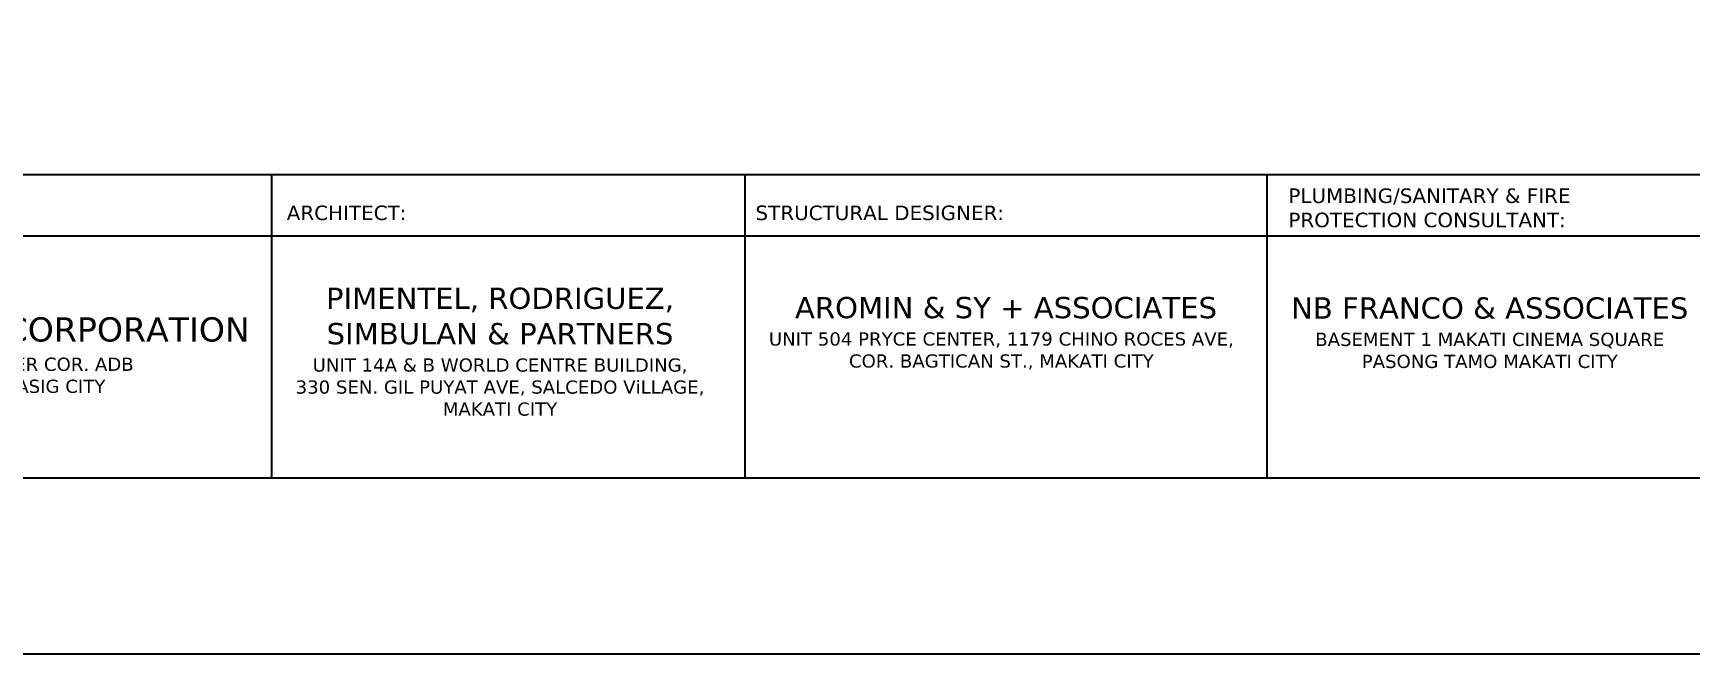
# Model space of a CAD drawing. Header units: inches. Extents: x -189245 to 740841, y -215444 to 469401.
# Drawn here: x 84045 to 111378, y 109162 to 119394 of the extents above; entities that cross this region are included whole.
import ezdxf

# ---------------------------------------------------------------- set-up
doc = ezdxf.new("R2010")
doc.units = ezdxf.units.IN
doc.header["$LTSCALE"] = 10
doc.header["$MEASUREMENT"] = 0
doc.layers.add('Defpoints @ 1', color=7, linetype='Continuous', plot=False)
doc.styles.add('loudet_font200', font='romans.shx')

msp = doc.modelspace()

# ---------------------------------------------------------------- linework, layer by layer
at = {"layer": 'Defpoints', "color": 5}
msp.add_line((51994.40806, 117061.63702), (147194.40806, 117061.63702), dxfattribs=at)
at = {"layer": 'Defpoints'}
for p, q in [((87985.88061, 112061.63702), (87985.88061, 117061.63702)), ((95789.88283, 112061.63702), (95789.88283, 117061.63702)), ((104402.82924, 112061.63702), (104402.82924, 117061.63702)), ((51994.40806, 116053.10479), (147194.40806, 116053.10479))]:
    msp.add_line(p, q, dxfattribs=at)
at = {"layer": 'Defpoints', "color": 2}
msp.add_lwpolyline([(45901.40806, 109161.63702), (150901.40806, 109161.63702), (150901.40806, 183411.63702), (45901.40806, 183411.63702)], close=True, dxfattribs=at)
at = {"layer": 'Defpoints', "color": 5}
msp.add_lwpolyline([(51994.40806, 112061.63702), (147194.40806, 112061.63702), (147194.40806, 180511.63702), (51994.40806, 180511.63702)], close=True, dxfattribs=at)

# ---------------------------------------------------------------- texts
at = {"layer": 'Defpoints', "linetype": 'Continuous', "char_height": 239.5008, "attachment_point": 1, "style": 'loudet_font200'}
for s, insert, width in [('{\\fVerdana|b0|i0|c0|p34;PLUMBING/SANITARY & FIRE PROTECTION CONSULTANT:}', (104753.86684, 116833.92717), 6754.4897056), ('{\\fVerdana|b0|i0|c0|p34;ARCHITECT:}', (88228.87377, 116552.03758), 4464.9539396), ('{\\fVerdana|b0|i0|c0|p34;STRUCTURAL DESIGNER:}', (95962.20715, 116552.03758), 4464.9539396)]:
    msp.add_mtext(s, dxfattribs=dict(at, insert=insert, width=width))
at = {"layer": 'Defpoints @ 1', "linetype": 'Continuous', "char_height": 388.8, "attachment_point": 5, "style": 'loudet_font200'}
for s, insert in [('{\\fVerdana|b0|i0|c0|p34;\\H0.90021x;PIMENTEL, RODRIGUEZ,\\PSIMBULAN & PARTNERS\\H1.1108x;\\P\\H0.56x;UNIT 14A & B WORLD CENTRE BUILDING,\\P330 SEN. GIL PUYAT AVE, SALCEDO ViLLAGE, \\PMAKATI CITY}', (91747.72754, 114141.25767)), ('{\\fVerdana|b0|i0|c0|p34;\\H0.90021x; AROMIN & SY + ASSOCIATES\\H1.1109x;\\P\\H0.56x;UNIT 504 PRYCE CENTER, 1179 CHINO ROCES AVE,\\PCOR. BAGTICAN ST., MAKATI CITY}', (100018.64259, 114445.51712)), ('{\\fVerdana|b0|i0|c0|p34;\\H0.90021x;NB FRANCO & ASSOCIATES\\H1.1109x;\\P\\H0.56x;BASEMENT 1 MAKATI CINEMA SQUARE\\PPASONG TAMO MAKATI CITY}', (108075.55191, 114454.20226)), ('{\\fVerdana|b0|i0|c0|p34;\\H1.0262x;ROBINSONS LAND CORPORATION\\H0.97448x;\\P\\H0.56x;ROBINSONS-PCIB TOWER COR. ADB\\PAVE, POVEDA ST., PASIG CITY}', (83021.45721, 114069.32946))]:
    msp.add_mtext(s, dxfattribs=dict(at, insert=insert))

doc.saveas('drawing.dxf')
